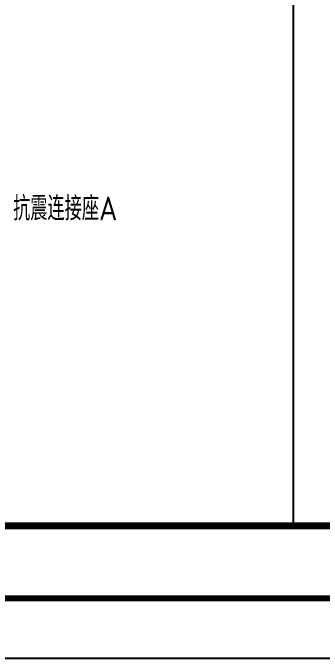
# Model space of a CAD drawing. Extents: x -409572 to -157272, y 600795 to 878326.
# Drawn here: x -386067 to -380888, y 794326 to 805134 of the extents above; entities that cross this region are included whole.
import ezdxf

# ---------------------------------------------------------------- set-up
doc = ezdxf.new("R2010")
doc.units = 0
doc.header["$LTSCALE"] = 1000
doc.header["$MEASUREMENT"] = 0
doc.layers.get('0').update_dxf_attribs({"linetype": 'CONTINUOUS'})
doc.layers.add('TWT_TITLE', color=7, linetype='CONTINUOUS')
doc.layers.add('图框', color=66, linetype='CONTINUOUS')
doc.styles.get("Standard").update_dxf_attribs({"font": 'GBENOR', "bigfont": 'GBCBIG'})

msp = doc.modelspace()

# ---------------------------------------------------------------- linework, layer by layer
at = {"layer": 'TWT_TITLE', "color": 4}
msp.add_lwpolyline([(-409572, 794325.7), (-335272, 794325.7), (-335272, 836325.7), (-409572, 836325.7)], close=True, dxfattribs=at)
at = {"layer": 'TWT_TITLE', "color": 4, "const_width": 100}
msp.add_lwpolyline([(-407072, 795325.7), (-336272, 795325.7), (-336272, 835325.7), (-407072, 835325.7)], close=True, dxfattribs=at)
at = {"layer": '图框', "color": 134}
msp.add_line((-381371.8, 833019.7), (-381371.8, 796539.7), dxfattribs=at)
at = {"layer": '图框', "color": 3, "const_width": 118.8}
msp.add_lwpolyline([(-403351.8, 796539.7), (-361970.3, 796539.7)], dxfattribs=at)

# ---------------------------------------------------------------- texts
msp.add_text('抗震连接座A', height=400, rotation=360).set_placement((-386063.8, 801657.5))

doc.saveas('drawing.dxf')
